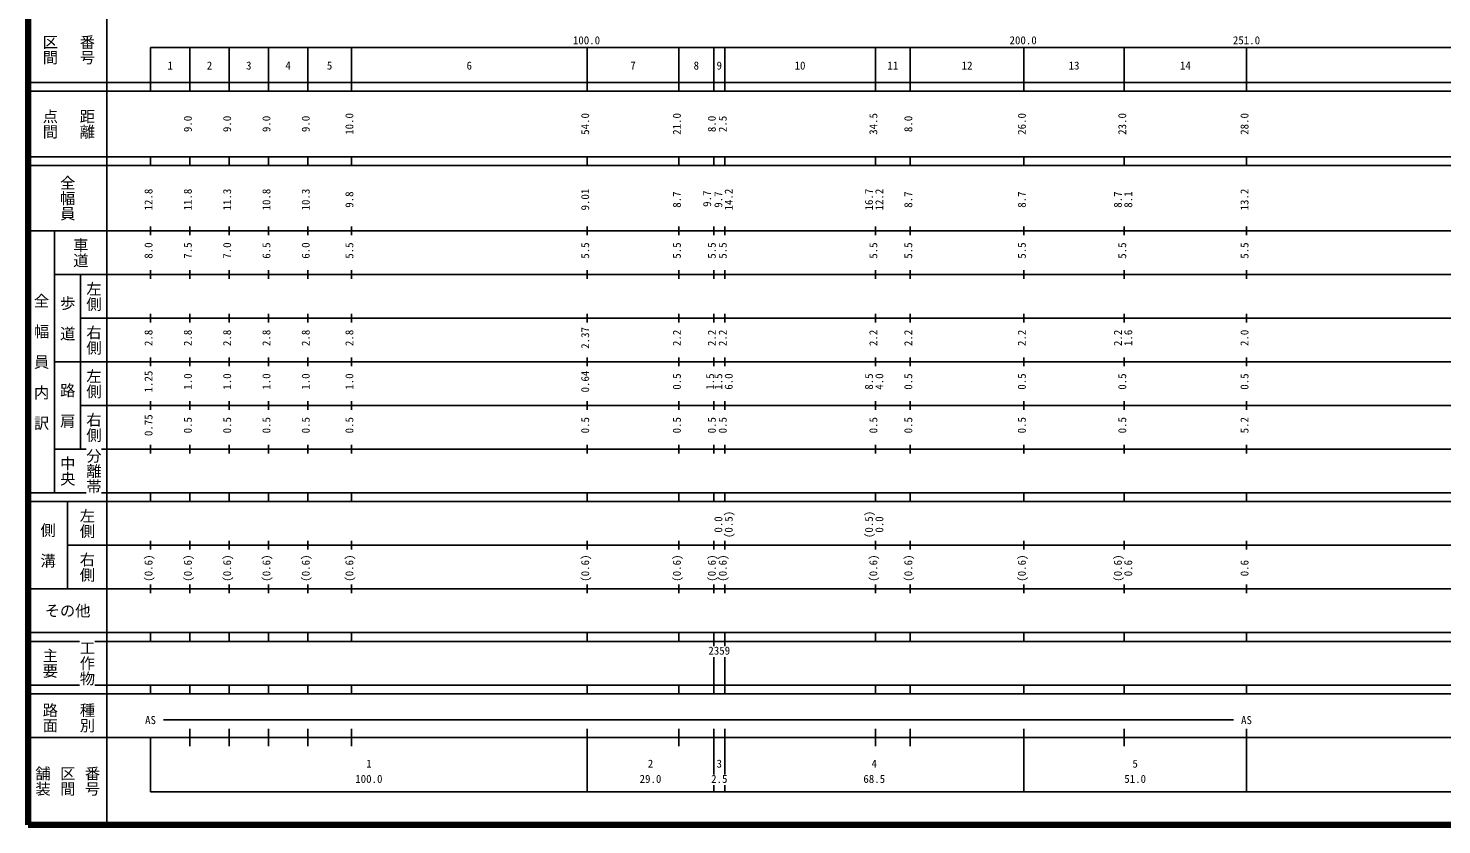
# Model space of a CAD drawing. Units: millimetres on the paper, enlarged 1000 times. Extents: x 80082 to 720082, y -79451 to 280549.
# Drawn here: x 80082 to 403793, y -79451 to 102958 of the extents above; entities that cross this region are included whole.
import ezdxf
from ezdxf.enums import TextEntityAlignment as Align

# ---------------------------------------------------------------- set-up
doc = ezdxf.new("R2010")
doc.units = ezdxf.units.MM
doc.header["$LTSCALE"] = 1000
doc.layers.add('M-TTL', color=2, linetype='Continuous', lineweight=140)
doc.layers.add('M-TTL-BAND', color=7, linetype='Continuous', lineweight=25)
doc.styles.add('@ＭＳ ゴシック', font='')
doc.styles.add('ＭＳ ゴシック', font='')
doc.styles.get('@ＭＳ ゴシック').set_extended_font_data('@MS Gothic')
doc.styles.get('ＭＳ ゴシック').set_extended_font_data('MS Gothic')

msp = doc.modelspace()

# ---------------------------------------------------------------- linework, layer by layer
at = {"layer": 'M-TTL'}
for p, q in [((80082, 280549), (80082, -79451)), ((80082, -79451), (720082, -79451))]:
    msp.add_line(p, q, dxfattribs=at)
at = {"layer": 'M-TTL-BAND'}
for p, q in [((98082, 270549), (98082, -79451)), ((108082, 98549), (619082, 98549)), ((108082, 98549), (108082, 88549)), ((117082, 88549), (117082, 98549)), ((126082, 88549), (126082, 98549)), ((135082, 88549), (135082, 98549)), ((144082, 88549), (144082, 98549)), ((154082, 88549), (154082, 98549)), ((208082, 88549), (208082, 98549)), ((229082, 88549), (229082, 98549)), ((237082, 88549), (237082, 98549)), ((239582, 88549), (239582, 98549)), ((274082, 88549), (274082, 98549)), ((282082, 88549), (282082, 98549)), ((308082, 88549), (308082, 98549)), ((331082, 88549), (331082, 98549)), ((359082, 88549), (359082, 98549)), ((80082, 90549), (619082, 90549)), ((80082, 88549), (619082, 88549)), ((80082, 73549), (619082, 73549)), ((80082, 71549), (619082, 71549)), ((108082, 71549), (108082, 73549)), ((117082, 71549), (117082, 73549)), ((126082, 71549), (126082, 73549)), ((135082, 71549), (135082, 73549)), ((144082, 71549), (144082, 73549)), ((154082, 71549), (154082, 73549)), ((208082, 71549), (208082, 73549)), ((229082, 71549), (229082, 73549)), ((237082, 71549), (237082, 73549)), ((239582, 71549), (239582, 73549)), ((274082, 71549), (274082, 73549)), ((282082, 71549), (282082, 73549)), ((308082, 71549), (308082, 73549)), ((331082, 71549), (331082, 73549)), ((359082, 71549), (359082, 73549)), ((80082, 56549), (619082, 56549)), ((86082, -3451), (86082, 56549)), ((108082, 55549), (108082, 57549)), ((117082, 55549), (117082, 57549)), ((126082, 55549), (126082, 57549)), ((135082, 55549), (135082, 57549)), ((144082, 55549), (144082, 57549)), ((154082, 55549), (154082, 57549)), ((208082, 55549), (208082, 57549)), ((229082, 55549), (229082, 57549)), ((237082, 55549), (237082, 57549)), ((239582, 55549), (239582, 57549)), ((274082, 55549), (274082, 57549)), ((282082, 55549), (282082, 57549)), ((308082, 55549), (308082, 57549)), ((331082, 55549), (331082, 57549)), ((359082, 55549), (359082, 57549)), ((86082, 46549), (619082, 46549)), ((92082, 46549), (92082, 6549)), ((108082, 45549), (108082, 47549)), ((117082, 45549), (117082, 47549)), ((126082, 45549), (126082, 47549)), ((135082, 45549), (135082, 47549)), ((144082, 45549), (144082, 47549)), ((154082, 45549), (154082, 47549)), ((208082, 45549), (208082, 47549)), ((229082, 45549), (229082, 47549)), ((237082, 45549), (237082, 47549)), ((239582, 45549), (239582, 47549)), ((274082, 45549), (274082, 47549)), ((282082, 45549), (282082, 47549)), ((308082, 45549), (308082, 47549)), ((331082, 45549), (331082, 47549)), ((359082, 45549), (359082, 47549)), ((92082, 36549), (619082, 36549)), ((108082, 35549), (108082, 37549)), ((117082, 35549), (117082, 37549)), ((126082, 35549), (126082, 37549)), ((135082, 35549), (135082, 37549)), ((144082, 35549), (144082, 37549)), ((154082, 35549), (154082, 37549)), ((208082, 35549), (208082, 37549)), ((229082, 35549), (229082, 37549)), ((237082, 35549), (237082, 37549)), ((239582, 35549), (239582, 37549)), ((274082, 35549), (274082, 37549)), ((282082, 35549), (282082, 37549)), ((308082, 35549), (308082, 37549)), ((331082, 35549), (331082, 37549)), ((359082, 35549), (359082, 37549)), ((86082, 26549), (619082, 26549)), ((108082, 25549), (108082, 27549)), ((117082, 25549), (117082, 27549)), ((126082, 25549), (126082, 27549)), ((135082, 25549), (135082, 27549)), ((144082, 25549), (144082, 27549)), ((154082, 25549), (154082, 27549)), ((208082, 25549), (208082, 27549)), ((229082, 25549), (229082, 27549)), ((237082, 25549), (237082, 27549)), ((239582, 25549), (239582, 27549)), ((274082, 25549), (274082, 27549)), ((282082, 25549), (282082, 27549)), ((308082, 25549), (308082, 27549)), ((331082, 25549), (331082, 27549)), ((359082, 25549), (359082, 27549)), ((92082, 16549), (619082, 16549)), ((108082, 15549), (108082, 17549)), ((117082, 15549), (117082, 17549)), ((126082, 15549), (126082, 17549)), ((135082, 15549), (135082, 17549)), ((144082, 15549), (144082, 17549)), ((154082, 15549), (154082, 17549)), ((208082, 15549), (208082, 17549)), ((229082, 15549), (229082, 17549)), ((237082, 15549), (237082, 17549)), ((239582, 15549), (239582, 17549)), ((274082, 15549), (274082, 17549)), ((282082, 15549), (282082, 17549)), ((308082, 15549), (308082, 17549)), ((331082, 15549), (331082, 17549)), ((359082, 15549), (359082, 17549)), ((86082, 6549), (93332, 6549)), ((96832, 6549), (619082, 6549)), ((108082, 5549), (108082, 7549)), ((117082, 5549), (117082, 7549)), ((126082, 5549), (126082, 7549)), ((135082, 5549), (135082, 7549)), ((144082, 5549), (144082, 7549)), ((154082, 5549), (154082, 7549)), ((208082, 5549), (208082, 7549)), ((229082, 5549), (229082, 7549)), ((237082, 5549), (237082, 7549)), ((239582, 5549), (239582, 7549)), ((274082, 5549), (274082, 7549)), ((282082, 5549), (282082, 7549)), ((308082, 5549), (308082, 7549)), ((331082, 5549), (331082, 7549)), ((359082, 5549), (359082, 7549)), ((80082, -3451), (93332, -3451)), ((80082, -5451), (619082, -5451)), ((89082, -5451), (89082, -25451)), ((96832, -3451), (619082, -3451)), ((108082, -5451), (108082, -3451)), ((117082, -5451), (117082, -3451)), ((126082, -5451), (126082, -3451)), ((135082, -5451), (135082, -3451)), ((144082, -5451), (144082, -3451)), ((154082, -5451), (154082, -3451)), ((208082, -5451), (208082, -3451)), ((229082, -5451), (229082, -3451)), ((237082, -5451), (237082, -3451)), ((239582, -5451), (239582, -3451)), ((274082, -5451), (274082, -3451)), ((282082, -5451), (282082, -3451)), ((308082, -5451), (308082, -3451)), ((331082, -5451), (331082, -3451)), ((359082, -5451), (359082, -3451)), ((89082, -15451), (619082, -15451)), ((108082, -16451), (108082, -14451)), ((117082, -16451), (117082, -14451)), ((126082, -16451), (126082, -14451)), ((135082, -16451), (135082, -14451)), ((144082, -16451), (144082, -14451)), ((154082, -16451), (154082, -14451)), ((208082, -16451), (208082, -14451)), ((229082, -16451), (229082, -14451)), ((237082, -16451), (237082, -14451)), ((239582, -16451), (239582, -14451)), ((274082, -16451), (274082, -14451)), ((282082, -16451), (282082, -14451)), ((308082, -16451), (308082, -14451)), ((331082, -16451), (331082, -14451)), ((359082, -16451), (359082, -14451)), ((80082, -25451), (619082, -25451)), ((108082, -26451), (108082, -24451)), ((117082, -26451), (117082, -24451)), ((126082, -26451), (126082, -24451)), ((135082, -26451), (135082, -24451)), ((144082, -26451), (144082, -24451)), ((154082, -26451), (154082, -24451)), ((208082, -26451), (208082, -24451)), ((229082, -26451), (229082, -24451)), ((237082, -26451), (237082, -24451)), ((239582, -26451), (239582, -24451)), ((274082, -26451), (274082, -24451)), ((282082, -26451), (282082, -24451)), ((308082, -26451), (308082, -24451)), ((331082, -26451), (331082, -24451)), ((359082, -26451), (359082, -24451)), ((80082, -35451), (619082, -35451)), ((108082, -37451), (108082, -35451)), ((117082, -37451), (117082, -35451)), ((126082, -37451), (126082, -35451)), ((135082, -37451), (135082, -35451)), ((144082, -37451), (144082, -35451)), ((154082, -37451), (154082, -35451)), ((208082, -37451), (208082, -35451)), ((229082, -37451), (229082, -35451)), ((237082, -37451), (237082, -35451)), ((239582, -37451), (239582, -35451)), ((274082, -37451), (274082, -35451)), ((282082, -37451), (282082, -35451)), ((308082, -37451), (308082, -35451)), ((331082, -37451), (331082, -35451)), ((359082, -37451), (359082, -35451)), ((80082, -37451), (91832, -37451)), ((95332, -37451), (619082, -37451)), ((237082, -38546), (237082, -37451)), ((239582, -38546), (239582, -37451)), ((237082, -47451), (237082, -41046)), ((239582, -47451), (239582, -41046)), ((80082, -47451), (91832, -47451)), ((95332, -47451), (619082, -47451)), ((108082, -49451), (108082, -47451)), ((117082, -49451), (117082, -47451)), ((126082, -49451), (126082, -47451)), ((135082, -49451), (135082, -47451)), ((144082, -49451), (144082, -47451)), ((154082, -49451), (154082, -47451)), ((208082, -49451), (208082, -47451)), ((229082, -49451), (229082, -47451)), ((237082, -49451), (237082, -47451)), ((239582, -49451), (239582, -47451)), ((274082, -49451), (274082, -47451)), ((282082, -49451), (282082, -47451)), ((308082, -49451), (308082, -47451)), ((331082, -49451), (331082, -47451)), ((359082, -49451), (359082, -47451)), ((80082, -49451), (619082, -49451)), ((111082, -55451), (356082, -55451)), ((117082, -61451), (117082, -57451)), ((126082, -61451), (126082, -57451)), ((135082, -61451), (135082, -57451)), ((144082, -61451), (144082, -57451)), ((154082, -61451), (154082, -57451)), ((208082, -71951), (208082, -57451)), ((229082, -61451), (229082, -57451)), ((237082, -67918), (237082, -57451)), ((239582, -67918), (239582, -57451)), ((274082, -61451), (274082, -57451)), ((282082, -61451), (282082, -57451)), ((308082, -71951), (308082, -57451)), ((331082, -61451), (331082, -57451)), ((359082, -71951), (359082, -57451)), ((80082, -59451), (619082, -59451)), ((108082, -59451), (108082, -71951)), ((237082, -71951), (237082, -70418)), ((239582, -71951), (239582, -70418)), ((108082, -71951), (619082, -71951))]:
    msp.add_line(p, q, dxfattribs=at)

# ---------------------------------------------------------------- texts
at = {"layer": 'M-TTL-BAND', "style": '@ＭＳ ゴシック'}
for s, p in [('区間', (85082, 98049)), ('番号', (93582, 98049)), ('点間', (85082, 81049)), ('距離', (93582, 81049)), ('全幅員', (89082, 64049)), ('車道', (92082, 51549)), ('全\u3000幅\u3000員\u3000内\u3000訳', (83082, 26549)), ('左側', (95082, 41549)), ('歩\u3000道', (89082, 36549)), ('右側', (95082, 31549)), ('左側', (95082, 21549)), ('路\u3000肩', (89082, 16549)), ('右側', (95082, 11549)), ('分離帯', (95082, 1549)), ('中央', (89082, 1549)), ('左側', (93582, -10451)), ('側\u3000溝', (84582, -15451)), ('右側', (93582, -20451)), ('工作物', (93582, -42451)), ('主要', (85082, -42451)), ('路面', (85082, -54951)), ('種別', (93582, -54951)), ('舗装', (83415, -69451)), ('区間', (89082, -69451)), ('番号', (94748, -69451))]:
    msp.add_text(s, height=2566, rotation=270, dxfattribs=at).set_placement(p, align=Align.MIDDLE_CENTER)
at = {"layer": 'M-TTL-BAND', "style": 'ＭＳ ゴシック'}
for s, p in [('100.0', (207926, 98744)), ('200.0', (307926, 98744)), ('251.0', (359082, 98744)), ('1', (112582, 92954)), ('2', (121582, 92954)), ('3', (130582, 92954)), ('4', (139582, 92954)), ('5', (149082, 92954)), ('6', (181082, 92954)), ('7', (218582, 92954)), ('8', (233082, 92954)), ('9', (238332, 92954)), ('10', (256832, 92954)), ('11', (278082, 92954)), ('12', (295082, 92954)), ('13', (319582, 92954)), ('14', (345082, 92954)), ('AS', (108082, -56951)), ('AS', (359082, -56951)), ('1', (158082, -66928)), ('2', (222582, -66928)), ('3', (238332, -66928)), ('4', (273832, -66928)), ('5', (333582, -66928)), ('100.0', (158082, -70418)), ('29.0', (222582, -70418)), ('2.5', (238332, -70418)), ('68.5', (273832, -70418)), ('51.0', (333582, -70418))]:
    msp.add_text(s, height=1833, dxfattribs=at).set_placement(p, align=Align.BOTTOM_CENTER)
for s, p in [('9.0', (118082, 81049)), ('9.0', (127082, 81049)), ('9.0', (136082, 81049)), ('9.0', (145082, 81049)), ('10.0', (155082, 81049)), ('54.0', (209082, 81049)), ('21.0', (230082, 81049)), ('8.0', (238082, 81049)), ('2.5', (240582, 81049)), ('34.5', (275082, 81049)), ('8.0', (283082, 81049)), ('26.0', (309082, 81049)), ('23.0', (332082, 81049)), ('28.0', (360082, 81049)), ('12.8', (109082, 63723)), ('11.8', (118082, 63723)), ('11.3', (127082, 63723)), ('10.8', (136082, 63723)), ('10.3', (145082, 63723)), ('9.8', (155082, 63723)), ('9.01', (209082, 63723)), ('8.7', (230082, 63723)), ('9.7', (237013, 63917)), ('9.7', (239582, 63723)), ('14.2', (241952, 63723)), ('16.7', (274082, 63723)), ('12.2', (276452, 63723)), ('8.7', (283082, 63723)), ('8.7', (309082, 63723)), ('8.7', (331082, 63723)), ('8.1', (333452, 63723)), ('13.2', (360082, 63723)), ('8.0', (109082, 52049)), ('7.5', (118082, 52049)), ('7.0', (127082, 52049)), ('6.5', (136082, 52049)), ('6.0', (145082, 52049)), ('5.5', (155082, 52049)), ('5.5', (209082, 52049)), ('5.5', (230082, 52049)), ('5.5', (238082, 52049)), ('5.5', (240582, 52049)), ('5.5', (275082, 52049)), ('5.5', (283082, 52049)), ('5.5', (309082, 52049)), ('5.5', (332082, 52049)), ('5.5', (360082, 52049)), ('2.8', (109082, 32049)), ('2.8', (118082, 32049)), ('2.8', (127082, 32049)), ('2.8', (136082, 32049)), ('2.8', (145082, 32049)), ('2.8', (155082, 32049)), ('2.37', (209082, 32049)), ('2.2', (230082, 32049)), ('2.2', (238082, 32049)), ('2.2', (240582, 32049)), ('2.2', (275082, 32049)), ('2.2', (283082, 32049)), ('2.2', (309082, 32049)), ('2.2', (331082, 32049)), ('1.6', (333452, 32049)), ('2.0', (360082, 32049)), ('1.25', (109082, 22049)), ('1.0', (118082, 22049)), ('1.0', (127082, 22049)), ('1.0', (136082, 22049)), ('1.0', (145082, 22049)), ('1.0', (155082, 22049)), ('0.64', (209082, 22049)), ('0.5', (230082, 22049)), ('1.5', (237693, 22049)), ('1.5', (239582, 22049)), ('6.0', (241952, 22049)), ('8.5', (274082, 22049)), ('4.0', (276452, 22049)), ('0.5', (283082, 22049)), ('0.5', (309082, 22049)), ('0.5', (332082, 22049)), ('0.5', (360082, 22049)), ('0.75', (109082, 12049)), ('0.5', (118082, 12049)), ('0.5', (127082, 12049)), ('0.5', (136082, 12049)), ('0.5', (145082, 12049)), ('0.5', (155082, 12049)), ('0.5', (209082, 12049)), ('0.5', (230082, 12049)), ('0.5', (238082, 12049)), ('0.5', (240582, 12049)), ('0.5', (275082, 12049)), ('0.5', (283082, 12049)), ('0.5', (309082, 12049)), ('0.5', (332082, 12049)), ('5.2', (360082, 12049)), ('0.0', (239582, -10687)), ('(0.5)', (241952, -10687)), ('(0.5)', (274082, -10687)), ('0.0', (276452, -10687)), ('(0.6)', (109082, -20687)), ('(0.6)', (118082, -20687)), ('(0.6)', (127082, -20687)), ('(0.6)', (136082, -20687)), ('(0.6)', (145082, -20687)), ('(0.6)', (155082, -20687)), ('(0.6)', (209082, -20687)), ('(0.6)', (230082, -20687)), ('(0.6)', (238082, -20687)), ('(0.6)', (240582, -20687)), ('(0.6)', (275082, -20687)), ('(0.6)', (283082, -20687)), ('(0.6)', (309082, -20687)), ('(0.6)', (331082, -20687)), ('0.6', (333452, -20687)), ('0.6', (360082, -20687))]:
    msp.add_text(s, height=1833, rotation=90, dxfattribs=at).set_placement(p, align=Align.BOTTOM_CENTER)
msp.add_text('その他', height=2566, dxfattribs=at).set_placement((89082, -30451), align=Align.MIDDLE_CENTER)
msp.add_text('2359', height=1833, dxfattribs=at).set_placement((235832, -41046), align=Align.BOTTOM_LEFT)

doc.saveas('drawing.dxf')
